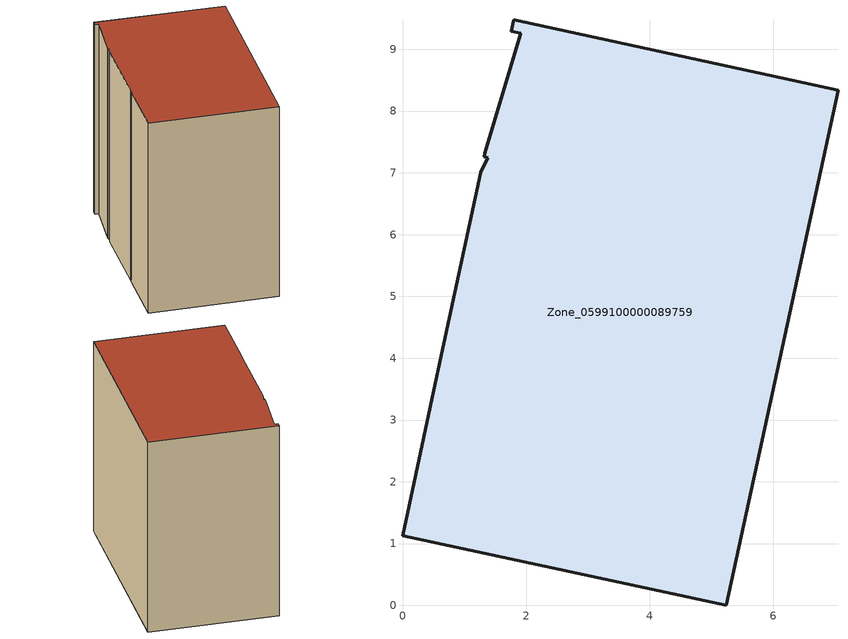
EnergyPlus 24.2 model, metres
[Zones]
Zone_0599100000089759
 floor ground (C_G): 0.58,3.82 1.27,7.01 1.38,7.25 1.32,7.26 1.33,7.32 1.92,9.26 1.76,9.29 1.8,9.48 7.05,8.34 5.24,0 0,1.13 0.56,3.71 z0
 wall outside (C_F): 1.32,7.26 1.38,7.25 1.27,7.01 0.58,3.82 0.56,3.71 0,1.13 5.24,0 7.05,8.34 1.8,9.48 1.76,9.29 1.92,9.26 1.33,7.32 1.32,7.26 z0:8.54
 roof outside (C_R): 1.27,7.01 0.58,3.82 0.56,3.71 0,1.13 5.24,0 7.05,8.34 1.8,9.48 1.76,9.29 1.92,9.26 1.33,7.32 1.32,7.26 1.38,7.25 z8.54
[BUILDING]
Pand.0599100000089759: North Axis=0; Terrain=City; Loads Convergence Tolerance Value=0.04; Temperature Convergence Tolerance Value=0.4; Solar Distribution=FullExterior; Maximum Number of Warmup Days=25; Minimum Number of Warmup Days=1
[Site:Location]
Rotterdam.The.Hague.AP_ZH_NLD Design_Conditions: Latitude=51.96; Longitude=4.45; Time Zone=1; Elevation=-4.5
[SITE:GROUNDTEMPERATURE:BUILDINGSURFACE]
18, 18, 18, 18, 18, 18, 18, 18, 18, 18, 18, 18
[MATERIAL] Thermal Absorptance=0.9; Solar Absorptance=0.7; Visible Absorptance=0.7
Name | Roughness | Thickness | Conductivity | Density | Specific Heat
G.TC.1975-1991 | MediumSmooth | 0.15 | 0.288461 | 540 | 1210
F.TC.1975-1991 | Rough | 0.3 | 0.230769 | 1920 | 840
R.TC.1975-1991 | MediumRough | 0.2 | 0.153846 | 1500 | 1000
[CONSTRUCTION]
C_G: G.TC.1975-1991
C_F: F.TC.1975-1991
C_R: R.TC.1975-1991
[ZONE]
Zone_0599100000089759: Type=1; Multiplier=1; Ceiling Height=Autocalculate; Volume=Autocalculate; Floor Area=autocalculate; Part of Total Floor Area=Yes
[ZONEINFILTRATION:DESIGNFLOWRATE]
Infil_Zone_0599100000089759: Zone or ZoneList or Space or SpaceList=Zone_0599100000089759; Schedule=AlwaysOn; Design Flow Rate Calculation Method=Flow/Area; Flow Rate per Floor Area=0.003; Constant Term Coefficient=1; Temperature Term Coefficient=0; Velocity Term Coefficient=0; Velocity Squared Term Coefficient=0
[HVACTEMPLATE:ZONE:IDEALLOADSAIRSYSTEM]
Zone_0599100000089759: Maximum Heating Supply Air Temperature=50; Minimum Cooling Supply Air Temperature=13; Maximum Heating Supply Air Humidity Ratio=0.0156; Minimum Cooling Supply Air Humidity Ratio=0.0077; Heating Limit=NoLimit; Cooling Limit=NoLimit; Dehumidification Control Type=ConstantSensibleHeatRatio; Cooling Sensible Heat Ratio=0.7; Dehumidification Setpoint=60; Humidification Control Type=None; Humidification Setpoint=30; Outdoor Air Method=None; Outdoor Air Flow Rate per Person=0.00944; Outdoor Air Flow Rate per Zone Floor Area=0; Outdoor Air Flow Rate per Zone=0; Demand Controlled Ventilation Type=None; Outdoor Air Economizer Type=NoEconomizer; Heat Recovery Type=None; Sensible Heat Recovery Effectiveness=0.7; Latent Heat Recovery Effectiveness=0.65
[ZONECONTROL:THERMOSTAT]
ThermostatControl_Zone_0599100000089759: Zone or ZoneList=Zone_0599100000089759; Control Type Schedule=DualSetpointControlType; Control 1=Thermostat_Zone_0599100000089759; Temperature Difference Between Cutout And Setpoint=0
[THERMOSTATSETPOINT:DUALSETPOINT]
Thermostat_Zone_0599100000089759: Heating Setpoint Temperature Schedule=HeatingSetpoint_Zone_0599100000089759; Cooling Setpoint Temperature Schedule=CoolingSetpoint_Zone_0599100000089759
[SCHEDULE:COMPACT]
HeatingSetpoint_Zone_0599100000089759: Through: 12/31, For: AllDays, Until: 24:00, 21
CoolingSetpoint_Zone_0599100000089759: Through: 12/31, For: AllDays, Until: 24:00, 24
DualSetpointControlType: Through: 12/31, For: AllDays, Until: 24:00, 4
AlwaysOn: Through: 12/31, For: AllDays, Until: 24:00, 1
